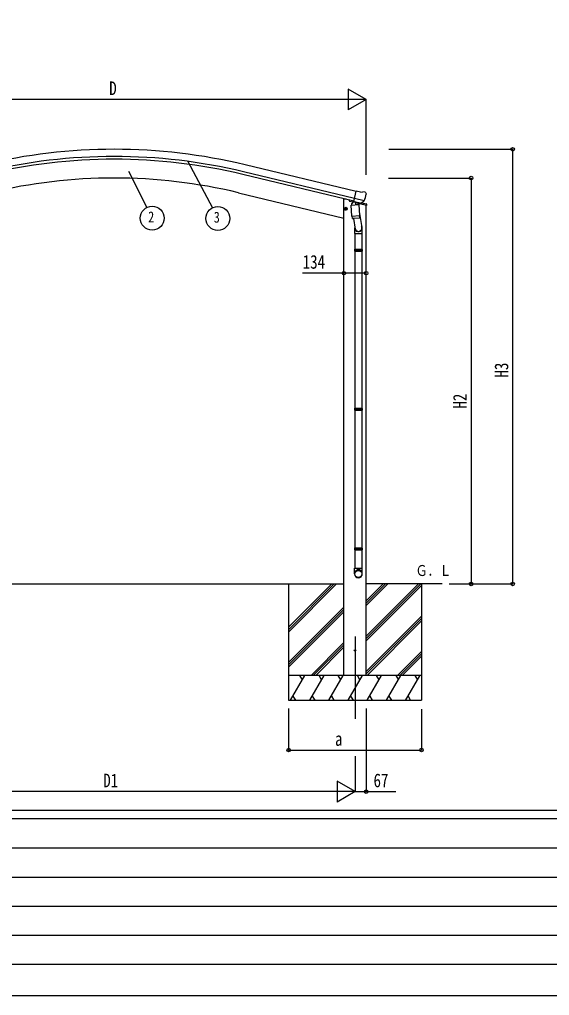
# Model space of a CAD drawing. Units: millimetres, scale not verified. Extents: x -10512 to 10512, y -7425 to 7425.
# Drawn here: x -7323 to -4134, y -7425 to -1556 of the extents above; entities that cross this region are included whole.
import ezdxf
from ezdxf.enums import TextEntityAlignment as Align

# ---------------------------------------------------------------- set-up
doc = ezdxf.new("R2010")
doc.units = ezdxf.units.MM
doc.header["$LTSCALE"] = 40
for name, color, linetype in [('0-2_USER1', 3, 'Continuous'), ('0-4_YKK_12', 2, 'Continuous'), ('0-5_YKK_13', 4, 'Continuous'), ('0-6_YKK_A1', 4, 'Continuous'), ('0-7_YKK_D', 6, 'Continuous'), ('0-8_YKK_ZWAK', 7, 'Continuous')]:
    doc.layers.add(name, color=color, linetype=linetype)
doc.styles.add('ＭＳ ゴシック', font='')
doc.styles.get('ＭＳ ゴシック').set_extended_font_data('MS Gothic')

msp = doc.modelspace()

# ---------------------------------------------------------------- linework, layer by layer
at = {"layer": '0-4_YKK_12'}
msp.add_line((-5304.11, -5265.16), (-5304.11, -5760.45), dxfattribs=at)
at = {"layer": '0-5_YKK_13'}
for p, q in [((-5250.27, -2645.74), (-5307.77, -2631.93)), ((-5271.27, -2594.12), (-5297.2, -2587.89)), ((-5271.27, -2594.12), (-5258.01, -2591.42)), ((-5243.53, -2594.61), (-5256.71, -2591.44)), ((-5240.43, -2596.86), (-5236.57, -2603.15)), ((-5236.21, -2605.43), (-5236.49, -2606.58)), ((-5350.51, -2695.93), (-5369.96, -2691.26)), ((-5367.53, -2691.85), (-5362.37, -2686.4)), ((-5365.4, -2699.04), (-5367.53, -2691.85)), ((-5362.57, -2703.32), (-5357.9, -2683.87)), ((-5362.37, -2686.4), (-5355.07, -2688.15)), ((-5355.07, -2688.15), (-5352.94, -2695.35)), ((-5339.18, -2641.54), (-5339.18, -2644.83)), ((-5316.92, -2654.12), (-5335.35, -2649.69)), ((-5327.34, -2671.29), (-5281.65, -2668.1)), ((-5322.67, -2738.13), (-5327.34, -2671.29)), ((-5312.92, -2649.53), (-5326.24, -2664.84)), ((-5326.24, -2664.84), (-5325.79, -2671.19)), ((-5311.98, -2649.46), (-5312.92, -2649.53)), ((-5308.9, -2651.93), (-5310.43, -2651.56)), ((-5272.19, -2660.74), (-5308.9, -2651.93)), ((-5302.94, -2653.75), (-5301.92, -2668.36)), ((-5274.73, -2662.75), (-5300.55, -2669.19)), ((-5283.43, -2664.92), (-5283.2, -2668.21)), ((-5281.65, -2668.1), (-5276.98, -2734.94)), ((-5234.63, -2673.87), (-5277.79, -2663.51)), ((-5269.83, -2661.22), (-5277.35, -2659.41)), ((-5274.03, -2660.97), (-5273.98, -2661.71)), ((-5270.66, -2661.11), (-5272.19, -2660.74)), ((-5267.12, -2660.65), (-5250.74, -2646.16)), ((-5263.71, -2657.64), (-5236.93, -2664.07)), ((-5234.63, -2666.98), (-5234.63, -2673.87)), ((-5322.67, -2738.13), (-5276.98, -2734.94)), ((-5322.65, -2738.13), (-5321.77, -2750.83)), ((-5277.96, -2749.54), (-5319.66, -2752.46)), ((-5314.23, -2752.08), (-5303.5, -2815.66)), ((-5278.71, -2710.17), (-5262.8, -2806.34)), ((-5276.12, -2747.4), (-5276.99, -2734.94)), ((-5276.51, -2748.76), (-5276.51, -2748.76)), ((-5306.65, -2808.85), (-5306.65, -2843.5)), ((-5260.65, -2843.5), (-5260.65, -2809.15)), ((-5306.65, -2843.5), (-5260.65, -2843.5)), ((-5304.65, -2843.5), (-5304.65, -2937.5)), ((-5262.65, -2843.5), (-5262.65, -2937.5)), ((-5306.65, -2939.5), (-5305.65, -2937.5)), ((-5306.65, -2939.5), (-5260.65, -2939.5)), ((-5306.65, -2939.5), (-5306.65, -2947.5)), ((-5306.65, -2947.5), (-5260.65, -2947.5)), ((-5306.65, -2947.5), (-5305.65, -2949.5)), ((-5305.65, -2937.5), (-5261.65, -2937.5)), ((-5305.65, -2949.5), (-5261.65, -2949.5)), ((-5304.65, -2949.5), (-5304.65, -3893.69)), ((-5262.65, -2949.5), (-5262.65, -3893.69)), ((-5260.65, -2939.5), (-5261.65, -2937.5)), ((-5306.65, -3895.69), (-5305.65, -3893.69)), ((-5306.65, -3895.69), (-5260.65, -3895.69)), ((-5306.65, -3895.69), (-5306.65, -3903.69)), ((-5306.65, -3903.69), (-5260.65, -3903.69)), ((-5306.65, -3903.69), (-5305.65, -3905.69)), ((-5305.65, -3893.69), (-5261.65, -3893.69)), ((-5305.65, -3905.69), (-5261.65, -3905.69)), ((-5304.65, -3905.69), (-5304.65, -4733.88)), ((-5262.65, -3905.69), (-5262.65, -4733.88)), ((-5260.65, -3895.69), (-5261.65, -3893.69)), ((-5306.65, -4735.88), (-5305.65, -4733.88)), ((-5306.65, -4735.88), (-5260.65, -4735.88)), ((-5306.65, -4735.88), (-5306.65, -4743.88)), ((-5306.65, -4743.88), (-5260.65, -4743.88)), ((-5306.65, -4743.88), (-5305.65, -4745.88)), ((-5305.65, -4733.88), (-5261.65, -4733.88)), ((-5305.65, -4745.88), (-5261.65, -4745.88)), ((-5304.65, -4745.88), (-5304.65, -4855.88)), ((-5262.65, -4745.88), (-5262.65, -4855.88)), ((-5260.65, -4735.88), (-5261.65, -4733.88)), ((-5306.65, -4890.02), (-5306.65, -4855.88)), ((-5306.65, -4855.88), (-5260.65, -4855.88)), ((-5260.65, -4890.02), (-5260.65, -4855.88))]:
    msp.add_line(p, q, dxfattribs=at)
for points in [[(-5302.63, -2653.34), (-5312.35, -2651.01), (-5297.2, -2587.89)], [(-5352.94, -2695.35), (-5358.1, -2700.79), (-5365.4, -2699.04)], [(-5302.63, -2653.34), (-5302.39, -2653.49), (-5277.62, -2659.44), (-5277.35, -2659.41)], [(-5249.99, -2645.16), (-5250.58, -2646.01), (-5250.74, -2646.16)], [(-5260.65, -2939.5), (-5260.65, -2947.5), (-5261.65, -2949.5)], [(-5260.65, -3895.69), (-5260.65, -3903.69), (-5261.65, -3905.69)], [(-5260.65, -4735.88), (-5260.65, -4743.88), (-5261.65, -4745.88)]]:
    msp.add_lwpolyline(points, dxfattribs=at)
for centre, radius in [((-5360.23, -2693.6), 8.5), ((-5360.23, -2693.6), 7.7), ((-5360.23, -2693.6), 6.5), ((-5304.11, -5350), 4.5)]:
    msp.add_circle(centre, radius, dxfattribs=at)
for centre, radius, start, end in [((-5257.41, -2594.36), 3, 76.5, 101.5), ((-5433.29, -2559.33), 202.4, 334.90875, 346.5), ((-5244.69, -2599.47), 5, 31.5, 76.5), ((-5334.18, -2644.83), 5, 180, 256.5), ((-5310.31, -2651.08), 0.5, 221.23754, 256.5), ((-5303.54, -2653.84), 0.604, 7.79405, 79.40158), ((-5300.9, -2668.22), 1.03, 188.03431, 289.96103), ((-5274.98, -2661.78), 1, 284, 4), ((-5273.53, -2660.94), 0.5, 76.5, 184), ((-5270.55, -2660.62), 0.5, 256.5, 291.76246), ((-5237.63, -2666.98), 3, 0, 76.5), ((-5319.8, -2750.46), 2, 190.53157, 274), ((-5278.1, -2747.54), 2, 274, 322.59038), ((-5278.06, -2747.57), 1.95, 322.52234, 4.95983), ((-5290.65, -2809.15), 30, 0, 2.54858)]:
    msp.add_arc(centre, radius, start, end, dxfattribs=at)
for centre, major_axis, ratio, start_param, end_param in [((-5239.13, -2604.72), (1.57, -2.57), 0.99628, 0.7835347, 1.5707963), ((-5269.13, -2658.29), (0.73, -2.92), 0.997631, 5.8041905, 5.8929484), ((-5269.16, -2658.17), (-2.63, 3.16), 0.650902, 2.1145521, 2.1873627), ((-5269.1, -2658.39), (0.73, -2.92), 0.997631, 5.965759, 6.7621801), ((-5283.65, -2808.85), (-23, 0), 0.996195, 6.0000678, 10.0103449), ((-5283.65, -2808.85), (-21, 0), 0.996195, 0.3319459, 3.3482706), ((-5283.65, -4888.27), (23, 0), 0.996195, 6.2831853, 9.424778), ((-5283.65, -4890.02), (23, 0), 0.996195, 6.2831853, 9.424778), ((-5283.65, -4890.02), (0, -23.43), 0.981806, 4.712389, 7.8539816)]:
    msp.add_ellipse(centre, major_axis=major_axis, ratio=ratio, start_param=start_param, end_param=end_param, dxfattribs=at)
msp.add_ellipse((-5283.65, -4890.02), major_axis=(-21, 0), ratio=0.996195, dxfattribs=at)
at = {"layer": '0-6_YKK_A1'}
for p, q in [((-5297.67, -2589.84), (-5966.09, -2429.36)), ((-5311.67, -2648.18), (-5980.09, -2487.71)), ((-5307.74, -2631.81), (-5976.16, -2471.34)), ((-6006.47, -2597.58), (-5371.11, -2750.12)), ((-5371.11, -5500), (-5371.11, -2636.97)), ((-5358.35, -2636.97), (-5371.11, -2636.97)), ((-5237.11, -5500), (-5237.11, -2673.31)), ((-8135.88, -4950), (-5371.11, -4950)), ((-5704.11, -5210.98), (-5443.13, -4950)), ((-5704.11, -5225.12), (-5428.99, -4950)), ((-5704.11, -5239.26), (-5414.85, -4950)), ((-5704.11, -4950), (-5704.11, -5650)), ((-4779.71, -4950), (-5237.11, -4950)), ((-5237.11, -5264.48), (-4922.63, -4950)), ((-5237.11, -5278.62), (-4908.49, -4950)), ((-5237.11, -5080.63), (-5106.48, -4950)), ((-5237.11, -5066.49), (-5120.62, -4950)), ((-5237.11, -5052.35), (-5134.76, -4950)), ((-5237.11, -5292.76), (-4904.11, -4959.76)), ((-4904.11, -4950), (-4904.11, -5650)), ((-5704.11, -5423.11), (-5371.11, -5090.11)), ((-5704.11, -5437.25), (-5371.11, -5104.25)), ((-5704.11, -5451.39), (-5371.11, -5118.4)), ((-5237.11, -5476.61), (-4904.11, -5143.61)), ((-5237.11, -5490.75), (-4904.11, -5157.75)), ((-5232.22, -5500), (-4904.11, -5171.89)), ((-5568.87, -5500), (-5371.11, -5302.24)), ((-5554.11, -5499.38), (-5371.11, -5316.38)), ((-5540.59, -5500), (-5371.11, -5330.53)), ((-5048.37, -5500), (-4904.11, -5355.74)), ((-5034.23, -5500), (-4904.11, -5369.88)), ((-5020.09, -5500), (-4904.11, -5384.03)), ((-4904.11, -5500), (-5704.11, -5500)), ((-5692.57, -5650), (-5605.96, -5500)), ((-5620.97, -5525.98), (-5635.97, -5500)), ((-5577.1, -5650), (-5490.49, -5500)), ((-5505.49, -5525.98), (-5520.5, -5500)), ((-5461.63, -5650), (-5375.02, -5500)), ((-5390.02, -5525.98), (-5405.03, -5500)), ((-5346.16, -5650), (-5259.55, -5500)), ((-5274.55, -5525.98), (-5289.56, -5500)), ((-5230.69, -5650), (-5144.08, -5500)), ((-5159.08, -5525.98), (-5174.08, -5500)), ((-5115.22, -5650), (-5029.11, -5500.87)), ((-5058.61, -5500), (-5043.61, -5525.98)), ((-5000.25, -5650.86), (-4914.14, -5501.73)), ((-4943.64, -5500.87), (-4928.64, -5526.85)), ((-5677.57, -5624.02), (-5662.57, -5650)), ((-5562.1, -5624.02), (-5547.1, -5650)), ((-5446.63, -5624.02), (-5431.63, -5650)), ((-5331.16, -5624.02), (-5316.16, -5650)), ((-5215.69, -5624.02), (-5200.69, -5650)), ((-5100.22, -5624.02), (-5085.22, -5650)), ((-4985.25, -5624.89), (-4970.25, -5650.86)), ((-5704.11, -5650), (-4904.11, -5650))]:
    msp.add_line(p, q, dxfattribs=at)
for radius in [3373, 3329.83, 3313, 3200]:
    msp.add_arc((-6753.5, -5709.17), radius, 76.5, 103.5, dxfattribs=at)
at = {"layer": '0-7_YKK_D'}
for p, q in [((-5236.61, -2036.17), (-5344.87, -1973.67)), ((-5344.87, -1973.67), (-5344.87, -2098.67)), ((-5361.61, -2036.17), (-8145.38, -2036.17)), ((-5236.61, -2036.17), (-5453.12, -2036.17)), ((-5236.61, -2036.17), (-5344.87, -2098.67)), ((-5236.61, -2490.4), (-5236.61, -2035.17)), ((-5101.84, -2336.17), (-4354.87, -2336.17)), ((-4355.87, -2336.17), (-4355.87, -4950)), ((-6312.03, -2406.28), (-6162.13, -2687.68)), ((-6666.96, -2467.69), (-6557.08, -2685.98)), ((-5102.84, -2509.17), (-4604.87, -2509.17)), ((-4605.87, -2509.17), (-4605.87, -4950)), ((-4737.35, -4950), (-4604.87, -4950)), ((-4736.35, -4950), (-4354.87, -4950)), ((-5704.11, -5700), (-5704.11, -5950)), ((-5237.11, -5700), (-5237.11, -6200)), ((-4904.11, -5703.99), (-4904.11, -5950)), ((-5704.11, -5949), (-4904.11, -5949)), ((-5303.61, -5986.21), (-5303.61, -6200)), ((-5304.11, -5987.21), (-5304.11, -6200)), ((-5303.61, -6199), (-5411.87, -6136.5)), ((-5411.87, -6136.5), (-5411.87, -6261.5)), ((-5428.61, -6199), (-8077.88, -6199)), ((-5303.61, -6199), (-5520.12, -6199)), ((-5303.61, -6199), (-5411.87, -6261.5))]:
    msp.add_line(p, q, dxfattribs=at)
for points in [[(-5237.11, -3080.76), (-5371.11, -3080.76), (-5620.95, -3080.76)], [(-5304.11, -6199), (-5237.11, -6199), (-5059.28, -6199)]]:
    msp.add_lwpolyline(points, dxfattribs=at)
for centre, radius in [((-4355.87, -2336.17), 10.62), ((-4605.87, -2509.17), 10.62), ((-6524.7, -2750.29), 72), ((-6129.91, -2752.06), 72), ((-5371.11, -3080.76), 10.62), ((-5237.11, -3080.76), 10.62), ((-4605.87, -4950), 10.62), ((-4355.87, -4950), 10.62), ((-5704.11, -5949), 10.62), ((-4904.11, -5949), 10.62), ((-5237.11, -6199), 10.62)]:
    msp.add_circle(centre, radius, dxfattribs=at)
at = {"layer": '0-8_YKK_ZWAK'}
for p, q in [((9737.55, -6312.5), (-9762.45, -6312.5)), ((-3262.45, -6362.5), (-9762.45, -6362.5)), ((-9656.2, -6537.5), (-3387.45, -6537.5)), ((-9656.2, -6712.5), (-3387.45, -6712.5)), ((-9656.2, -6887.5), (-3387.45, -6887.5)), ((-9656.2, -7062.5), (-3387.45, -7062.5)), ((-9762.45, -7237.5), (-3262.45, -7237.5))]:
    msp.add_line(p, q, dxfattribs=at)
msp.add_lwpolyline([(-10512.5, -7425), (10512.5, -7425), (10512.5, 7425), (-10512.5, 7425)], close=True, dxfattribs=at)

# ---------------------------------------------------------------- texts
at = {"layer": '0-2_USER1', "style": 'ＭＳ ゴシック', "width": 0.8}
msp.add_text('Ｇ．Ｌ', height=65.98, dxfattribs=at).set_placement((-4940.02, -4921.98), align=Align.BOTTOM_LEFT)
at = {"layer": '0-7_YKK_D', "style": 'ＭＳ ゴシック', "width": 0.8}
for s, height, p in [('D', 82.48, (-6783.5, -2035.17)), ('2', 65.98, (-6548.7, -2795.29)), ('3', 65.98, (-6153.91, -2797.06)), ('134', 82.48, (-5619.28, -3079.09)), ('a', 82.48, (-5424.92, -5948)), ('D1', 82.48, (-6819.25, -6198)), ('67', 82.48, (-5192.95, -6197.33))]:
    msp.add_text(s, height=height, dxfattribs=at).set_placement(p, align=Align.BOTTOM_LEFT)
for s, p in [('H3', (-4357.53, -3709.08)), ('H2', (-4606.87, -3895.58))]:
    msp.add_text(s, height=82.48, rotation=90, dxfattribs=at).set_placement(p, align=Align.BOTTOM_LEFT)

doc.saveas('drawing.dxf')
